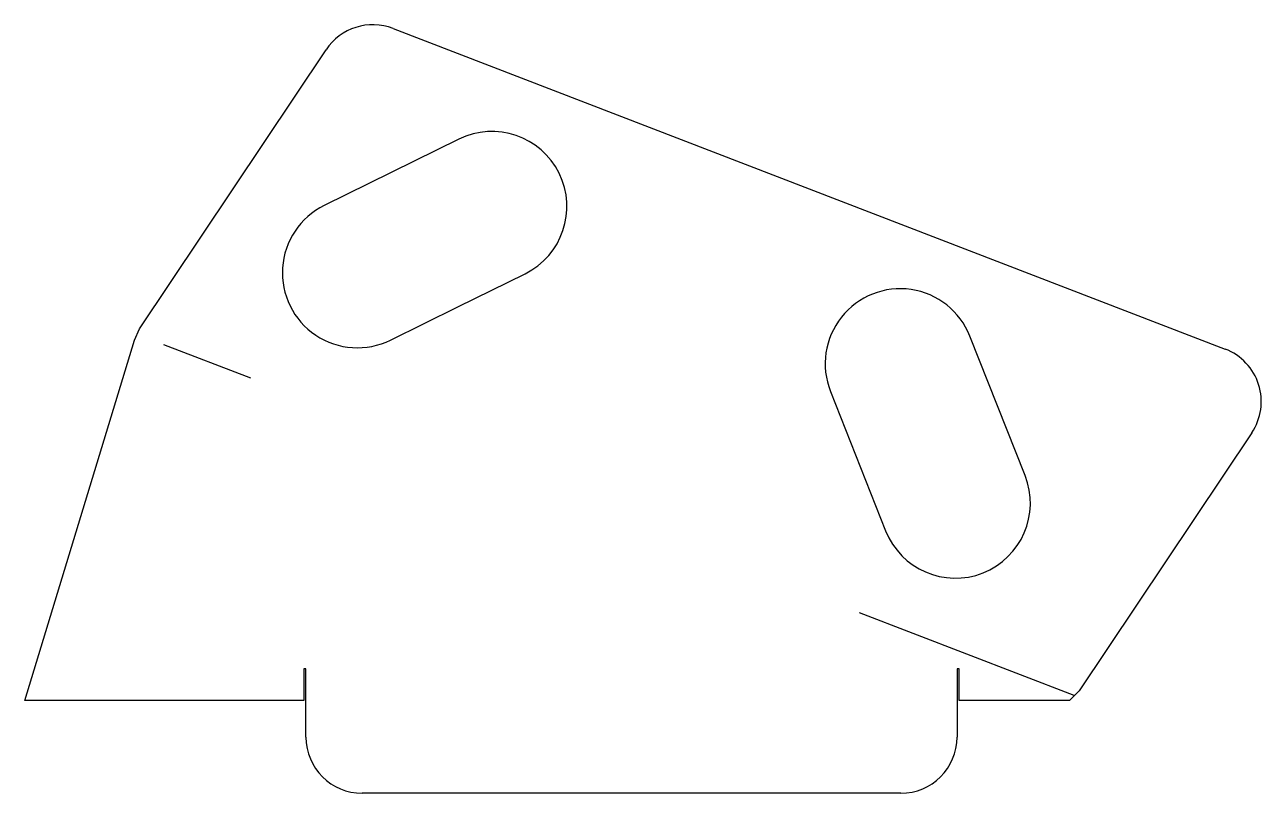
# Model space of a CAD drawing. Extents: x -162 to 168, y -102 to 102.
import ezdxf

# ---------------------------------------------------------------- set-up
doc = ezdxf.new("R2010")
doc.units = 0
doc.layers.get('0').update_dxf_attribs({"linetype": 'CONTINUOUS'})

msp = doc.modelspace()

# ---------------------------------------------------------------- linework, layer by layer
at = {"color": 0}
msp.add_line((-101.847313, 8.186302), (-125.075043, 17.137282), dxfattribs=at)
at = {"layer": 'TAGLIO', "color": 0}
for p, q in [((-63.929518, 101.494471), (157.967481, 15.984798)), ((-131.532673, 21.400074), (-81.794985, 95.831788)), ((-46.415841, 71.959376), (-82.291409, 54.269163)), ((-46.663412, 27.238702), (-28.725628, 36.083808)), ((-64.601196, 18.393596), (-46.663412, 27.238702)), ((-132.889834, 18.374474), (-131.532673, 21.400074)), ((-162.15386, -77.712673), (-132.889834, 18.374474)), ((97.243433, 0.841632), (89.879953, 19.43677)), ((52.689677, 4.70981), (67.416637, -32.480466)), ((104.606913, -17.753506), (97.243433, 0.841632)), ((165.045482, -6.34592), (119.057249, -75.166631)), ((117.649582, -76.398473), (60.409638, -54.340631)), ((-87.15386, -69.268118), (-87.75386, -69.268118)), ((-87.75386, -69.268118), (-87.75386, -77.712673)), ((-87.15386, -87.49777), (-87.15386, -69.268118)), ((87.055638, -69.268118), (86.455638, -69.268118)), ((86.455638, -69.268118), (86.455638, -87.49777)), ((87.055638, -77.712673), (87.055638, -69.268118)), ((119.057249, -75.166631), (116.455638, -77.712673)), ((-87.75386, -77.712673), (-162.15386, -77.712673)), ((116.455638, -77.712673), (87.055638, -77.712673)), ((71.455638, -102.49777), (-72.15386, -102.49777))]:
    msp.add_line(p, q, dxfattribs=at)
for centre, radius, start, end in [((-69.323251, 87.49777), 15, 68.925458, 146.247868), ((-37.570734, 54.021592), 20, 296.247868, 116.247868), ((-73.446302, 36.331379), 20, 116.247868, 296.247868), ((71.284815, 12.07329), 20, 21.603047, 201.603047), ((152.573748, 1.988097), 15, 326.247868, 68.925458), ((86.011775, -25.116986), 20, 201.603047, 21.603047), ((-72.15386, -87.49777), 15, 180, 270), ((71.455638, -87.49777), 15, 270, 360)]:
    msp.add_arc(centre, radius, start, end, dxfattribs=at)

doc.saveas('drawing.dxf')
